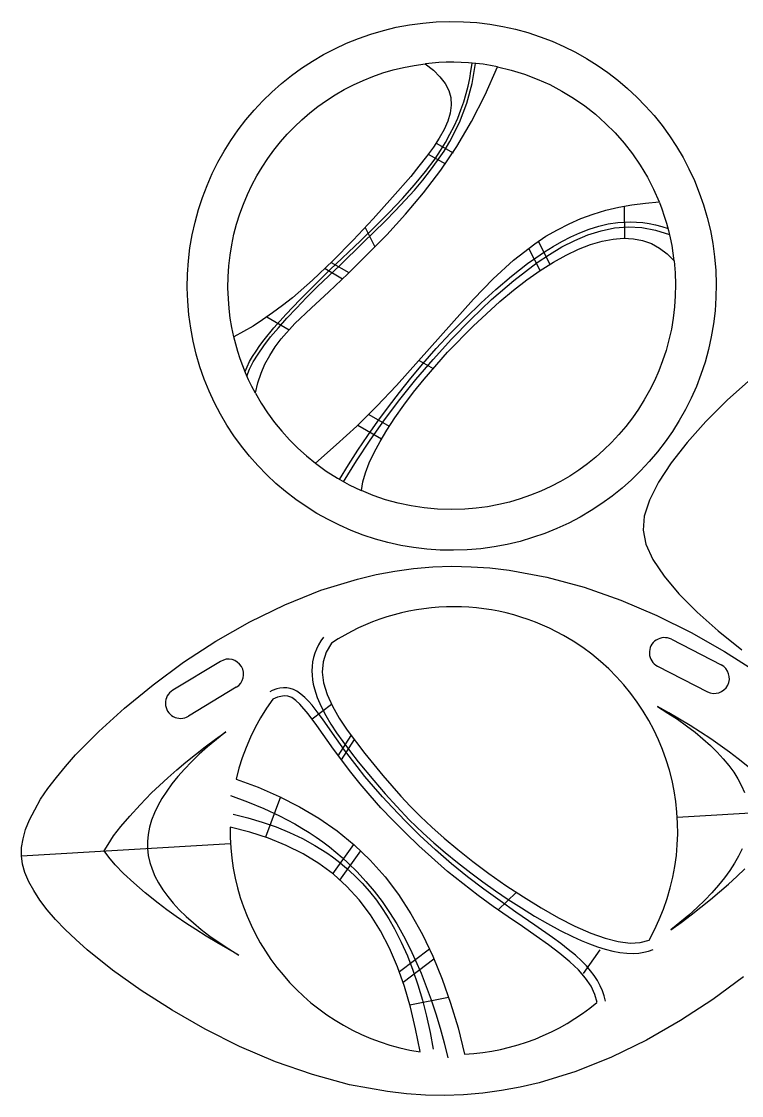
# Model space of a CAD drawing. Extents: x 110 to 293, y 152 to 258.
# Drawn here: x 110 to 181.1, y 152.4 to 258.5 of the extents above; entities that cross this region are included whole.
import ezdxf

# ---------------------------------------------------------------- set-up
doc = ezdxf.new("R2010")
doc.units = 0
doc.layers.get('0').update_dxf_attribs({"linetype": 'CONTINUOUS'})
doc.layers.add('LAYER_0', color=7, linetype='CONTINUOUS')
doc.layers.add('LAYER_1', color=7, linetype='CONTINUOUS')

msp = doc.modelspace()

# ---------------------------------------------------------------- linework, layer by layer
at = {"linetype": 'CONTINUOUS'}
for p, q in [((174.21344, 197.44799), (179.13134, 194.92437)), ((129.70358, 195.26986), (124.97353, 192.40961)), ((172.84958, 194.79017), (177.76748, 192.26655)), ((131.24937, 192.71355), (126.51931, 189.85331))]:
    msp.add_line(p, q, dxfattribs=at)
for centre, start, end in [((173.53151, 196.11908), 62.8353536, 242.8353536), ((173.53151, 196.11908), 62.8353536, 242.8353536), ((130.47647, 193.9917), 301.161171, 121.161171), ((130.47647, 193.9917), 301.161171, 121.161171), ((178.44941, 193.59546), 242.8353536, 62.8353536), ((178.44941, 193.59546), 242.8353536, 62.8353536), ((125.74642, 191.13146), 121.161171, 301.161171), ((125.74642, 191.13146), 121.161171, 301.161171)]:
    msp.add_arc(centre, 1.49366, start, end, dxfattribs=at)
at = {"layer": 'LAYER_0', "color": 1}
for points in [[(132.11676, 223.89395), (132.32129, 224.37344), (132.57048, 224.86891), (132.86375, 225.3811), (133.20056, 225.91078), (133.58031, 226.45868), (134.00244, 227.02557), (134.97159, 228.21933), (136.17352, 229.5657), (137.52652, 230.98172), (138.9938, 232.4505), (140.53864, 233.95526), (143.51006, 236.81186), (144.95822, 238.2191), (146.33501, 239.5928), (147.65346, 240.97815), (148.85258, 242.32507), (149.9281, 243.63542), (150.87569, 244.91104), (151.41559, 245.72052), (151.90759, 246.52486), (152.35367, 247.32597), (152.7558, 248.12584), (153.11598, 248.92639), (153.43619, 249.72958), (153.71838, 250.53735), (153.96457, 251.35168), (154.14377, 252.08704), (154.29752, 252.82718), (154.42598, 253.57004), (154.52922, 254.31354)], [(132.30006, 223.43515), (132.57294, 224.12183), (132.93362, 224.836), (133.40311, 225.60123), (133.98009, 226.43983), (134.6449, 227.30594), (135.4185, 228.22308), (136.25766, 229.16644), (137.18333, 230.15956), (138.19553, 231.20245), (139.25227, 232.24796), (141.49557, 234.41364), (143.75983, 236.60287), (145.93759, 238.74236), (146.97206, 239.78656), (147.94099, 240.80457), (148.84308, 241.81866), (149.67963, 242.80658), (150.42834, 243.767), (151.13251, 244.72484), (151.77112, 245.65646), (152.34158, 246.60645), (153.282, 248.49475), (154.02058, 250.39359), (154.55472, 252.34755), (154.86346, 254.33307)], [(157.03125, 253.99539), (156.34529, 254.12405), (155.63319, 254.23483), (154.9156, 254.32326), (154.19226, 254.38882), (153.46297, 254.431), (152.72748, 254.44923), (151.98555, 254.44296), (151.23695, 254.41171), (149.92845, 254.29135)], [(150.98636, 246.46016), (152.65181, 245.50671)], [(150.20088, 245.36343), (151.9109, 244.4126)], [(169.54926, 240.23441), (169.57825, 237.06137)], [(173.02884, 240.59793), (173.27672, 239.95157), (173.51746, 239.25211), (173.73532, 238.54085), (173.92998, 237.81879), (174.1011, 237.08699), (174.24835, 236.34645), (174.37143, 235.59821), (174.47003, 234.84329)], [(141.43674, 213.23769), (142.33192, 214.69238), (143.26123, 216.13727), (144.22668, 217.57327), (145.23033, 219.00131), (146.27423, 220.42224), (147.3604, 221.83701), (148.49089, 223.24652), (149.66776, 224.65164), (151.0013, 226.16711), (152.40021, 227.67593), (153.8709, 229.17636), (155.41971, 230.66669), (156.884, 232.00116), (158.41513, 233.30389), (159.2056, 233.93484), (160.0126, 234.54764), (160.83604, 235.13885), (161.67589, 235.70511), (162.53201, 236.24142), (163.40393, 236.74094), (164.29094, 237.19733), (165.19237, 237.60425), (166.10751, 237.95537), (167.03575, 238.24438), (167.97636, 238.46497), (168.92868, 238.61076), (169.53964, 238.66214), (170.15582, 238.67796), (170.7762, 238.65785), (171.39972, 238.6015), (172.02542, 238.50861), (172.65219, 238.37883), (173.27905, 238.21185), (173.90497, 238.00737)], [(141.85213, 213.01605), (143.11894, 215.05756), (144.47488, 217.10426), (145.90028, 219.11034), (147.39252, 221.1203), (148.99747, 223.11452), (150.69284, 225.09164), (152.49962, 227.07529), (154.41911, 229.04318), (156.45131, 230.99527), (158.64337, 232.88965), (160.97696, 234.65817), (162.18173, 235.4664), (163.41269, 236.20908), (164.69472, 236.84296), (165.98196, 237.3877), (167.27701, 237.79878), (168.60217, 238.07745), (169.96002, 238.1792), (171.30472, 238.12366), (172.66113, 237.86758), (174.02797, 237.43326)], [(143.98451, 238.11395), (144.94582, 236.2027)], [(161.07733, 236.76563), (162.21675, 234.48471)], [(160.11115, 236.08315), (161.24796, 233.84677)], [(140.63194, 234.65378), (142.36687, 233.6597)], [(140.04063, 234.06027), (141.75327, 233.06488)], [(134.2603, 229.29559), (136.45908, 228.01563)], [(149.31271, 224.9886), (150.6781, 224.19647)], [(144.32642, 219.64432), (146.33911, 218.48761)], [(143.24736, 218.59752), (145.60602, 217.25983)], [(139.06244, 214.84276), (140.12598, 214.06305), (141.24017, 213.34915), (142.4006, 212.70505), (143.59273, 212.13943)], [(139.85916, 197.65698), (139.5952, 197.2803), (139.36435, 196.88852), (139.1673, 196.48352), (139.00468, 196.06715), (138.87724, 195.64133), (138.78558, 195.20792), (138.73044, 194.76877), (138.71245, 194.32576), (138.72906, 193.88899), (138.77701, 193.45082), (138.85455, 193.01157), (138.95996, 192.57155), (139.09148, 192.1311), (139.24731, 191.69052), (139.625, 190.8103), (140.07901, 189.93352), (140.59526, 189.06271), (141.15974, 188.2005), (141.75845, 187.34943), (142.51593, 186.33734), (143.28607, 185.35951), (144.82262, 183.50423), (145.93878, 182.20081), (147.08923, 180.92032), (148.3284, 179.62822), (149.71069, 178.29004), (150.74995, 177.35799), (151.88124, 176.39359), (153.10222, 175.40088), (154.41052, 174.38394), (155.60469, 173.49579), (156.84406, 172.61395), (158.1149, 171.74966), (159.40344, 170.91417), (160.69594, 170.11874), (161.97861, 169.37465), (163.23772, 168.69308), (164.4595, 168.0853), (165.30762, 167.70456), (166.12823, 167.36856), (166.92145, 167.0797), (167.68744, 166.84035), (168.4263, 166.65283), (169.13812, 166.51956), (169.82306, 166.44289), (170.48123, 166.42514), (170.99072, 166.45914), (171.48099, 166.53389), (171.95212, 166.64948), (172.4041, 166.80585)], [(167.69443, 161.70132), (167.57837, 162.22066), (167.40952, 162.73267), (167.18924, 163.23752), (166.91879, 163.73523), (166.59952, 164.22589), (166.2327, 164.70958), (165.81964, 165.1864), (165.36165, 165.65637), (164.73216, 166.24051), (164.03928, 166.8241), (163.2886, 167.4106), (162.48566, 168.00345), (160.7453, 169.2222), (158.86267, 170.5081), (157.29803, 171.60681), (155.69832, 172.76846), (154.09073, 173.99251), (152.50258, 175.27852), (150.91069, 176.66452), (149.39067, 178.07571), (147.95889, 179.48367), (146.63165, 180.86003), (145.68082, 181.90485), (144.79274, 182.9156), (143.96048, 183.90448), (143.17697, 184.88364), (141.94737, 186.5081), (140.74826, 188.18468), (139.75546, 189.58267), (139.2493, 190.26959), (138.73219, 190.92857), (138.38431, 191.33374), (138.02147, 191.70866), (137.63597, 192.04037), (137.22021, 192.3158), (136.89871, 192.47342), (136.56746, 192.58224), (136.23891, 192.64514), (135.92545, 192.66489), (135.56744, 192.62161), (135.26157, 192.54782), (134.80212, 192.37564), (134.56226, 192.27219)], [(138.7435, 189.5878), (140.64838, 191.04059)], [(141.32675, 185.93805), (142.59616, 187.935)], [(142.88698, 187.54956), (141.61758, 185.55261)], [(130.69081, 182.00739), (132.36363, 181.40587), (133.97722, 180.74245), (135.52957, 180.01518), (137.01868, 179.22214), (137.73891, 178.80032), (138.44258, 178.36131), (139.12947, 177.90491), (139.7993, 177.43083), (140.45184, 176.93884), (141.08684, 176.42871), (141.70407, 175.90018), (142.30324, 175.353), (143.19754, 174.46933), (144.0529, 173.53885), (144.86966, 172.56102), (145.64807, 171.5354), (146.38841, 170.4614), (147.09102, 169.33858), (147.75616, 168.16641), (148.38414, 166.94437), (148.95847, 165.72569), (149.50191, 164.4662), (150.01468, 163.16664), (150.49698, 161.82784), (150.94905, 160.45059), (151.37109, 159.03571), (151.76334, 157.58394), (152.12598, 156.09616)], [(135.61612, 181.89288), (134.12842, 177.89337)], [(194.31265, 180.9868), (174.79425, 179.84579)], [(130.9313, 180.18814), (132.39661, 179.82065), (133.81723, 179.39757), (135.1915, 178.91628), (136.5177, 178.37399), (137.79419, 177.76802), (139.01926, 177.09563), (140.19127, 176.35414), (140.75684, 175.95659), (141.30853, 175.54077), (142.14095, 174.85497), (142.93436, 174.1239), (143.68896, 173.34866), (144.40495, 172.53027), (145.08252, 171.6698), (145.72189, 170.76836), (146.32324, 169.82693), (146.88678, 168.84665), (147.54494, 167.54279), (148.14735, 166.18433), (148.69577, 164.77243), (149.19197, 163.30818), (149.6377, 161.7928), (150.03476, 160.22742), (150.38487, 158.61317), (150.68982, 156.95123)], [(110.0448, 176.0607), (130.67726, 177.26682)], [(140.77858, 174.28015), (142.84389, 177.19554)], [(141.4848, 173.67307), (143.55141, 176.56619)], [(157.10651, 170.71844), (158.88303, 172.45438)], [(147.35577, 164.64848), (150.33302, 166.87941)], [(167.15515, 166.77798), (165.50198, 164.44434)], [(147.73024, 163.59723), (150.77043, 165.89891)], [(148.39784, 161.35579), (152.22253, 162.09358)]]:
    msp.add_lwpolyline(points, dxfattribs=at)
at = {"layer": 'LAYER_1', "color": 0}
for points in [[(126.45733, 230.82927), (126.41285, 232.17244), (126.43618, 233.50192), (126.52576, 234.81601), (126.68005, 236.11298), (126.89751, 237.39105), (127.17658, 238.64853), (127.51573, 239.88365), (127.91341, 241.09473), (128.36809, 242.27995), (128.8782, 243.43764), (129.44221, 244.56602), (130.05859, 245.66341), (130.72577, 246.72801), (131.44221, 247.75812), (132.20639, 248.752), (133.01674, 249.70792), (133.87172, 250.62411), (134.76981, 251.4989), (135.70941, 252.33049), (136.68903, 253.11717), (137.70711, 253.85721), (138.7621, 254.54886), (139.85246, 255.1904), (140.97665, 255.78006), (142.13312, 256.31613), (143.32031, 256.79691), (144.53671, 257.22058), (145.78075, 257.58548), (147.05089, 257.88983), (148.3456, 258.13193), (149.66331, 258.31), (151.0025, 258.42233), (152.34566, 258.4668), (153.67514, 258.44348), (154.98923, 258.35391), (156.28619, 258.19962), (157.56427, 257.98215), (158.82175, 257.70309), (160.05688, 257.36392), (161.26793, 256.96625), (162.45317, 256.5116), (163.61086, 256.00146), (164.73924, 255.43744), (165.83661, 254.82108), (166.90121, 254.1539), (167.93134, 253.43744), (168.92522, 252.67326), (169.88113, 251.86292), (170.79733, 251.00793), (171.67212, 250.10986), (172.50371, 249.17026), (173.29037, 248.19064), (174.03043, 247.17255), (174.72208, 246.11755), (175.3636, 245.02719), (175.95328, 243.90302), (176.48935, 242.74655), (176.97011, 241.55934), (177.3938, 240.34296), (177.7587, 239.09891), (178.06306, 237.82877), (178.30513, 236.53406), (178.48322, 235.21635), (178.59555, 233.87715), (178.64001, 232.534), (178.61668, 231.2045), (178.52713, 229.89041), (178.37282, 228.59348), (178.15536, 227.31537), (177.87628, 226.05791), (177.53714, 224.82278), (177.13945, 223.61172), (176.68478, 222.42648), (176.17468, 221.2688), (175.61066, 220.14041), (174.99429, 219.04303), (174.32712, 217.97842), (173.61066, 216.94832), (172.84648, 215.95444), (172.03613, 214.99852), (171.18115, 214.08231), (170.28308, 213.20755), (169.34344, 212.37595), (168.36385, 211.58925), (167.34576, 210.84923), (166.29079, 210.15758), (165.20041, 209.51605), (164.07623, 208.92636), (162.91977, 208.39029), (161.73256, 207.90955), (160.51617, 207.48586), (159.27213, 207.12094), (158.00198, 206.8166), (156.70729, 206.57451), (155.38957, 206.39642), (154.05038, 206.28412), (152.70723, 206.23962), (151.37775, 206.26297), (150.06364, 206.35254), (148.76669, 206.50682), (147.4886, 206.7243), (146.23114, 207.00336), (144.996, 207.3425), (143.78494, 207.74017), (142.59972, 208.19485), (141.44203, 208.70499), (140.31363, 209.26898), (139.21626, 209.88535), (138.15166, 210.55254), (137.12155, 211.269), (136.12766, 212.03317), (135.17174, 212.84351), (134.25554, 213.69849), (133.38077, 214.59656), (132.54916, 215.53619), (131.76248, 216.51581), (131.02246, 217.53387), (130.33081, 218.58887), (129.68927, 219.67923), (129.09959, 220.80342), (128.56352, 221.95988), (128.08276, 223.14709), (127.65907, 224.36348), (127.29417, 225.60753), (126.98982, 226.87767), (126.74773, 228.17236), (126.56966, 229.49008), (126.45733, 230.82927)], [(118.22204, 176.53873), (118.5863, 177.19162), (119.14133, 178.02335), (119.85973, 178.95822), (120.73363, 179.99445), (121.74985, 181.10603), (122.89522, 182.26712), (123.67957, 183.01996), (124.50809, 183.77901), (125.3773, 184.5415), (126.28368, 185.3046), (127.22369, 186.06548), (128.19389, 186.82129), (129.19075, 187.56924), (130.21077, 188.30649), (129.29305, 187.55977), (128.41859, 186.83792), (127.59, 186.09641), (126.82826, 185.3588), (126.13335, 184.62509), (125.483, 183.89398), (124.89951, 183.16681), (124.38285, 182.44351), (123.91077, 181.72284), (123.50551, 181.00607), (123.16711, 180.2932), (122.89555, 179.58424), (122.69084, 178.87921), (122.55296, 178.17807), (122.48195, 177.48083), (122.47775, 176.78751), (122.5627, 176.0994), (122.71448, 175.41518), (122.93311, 174.73488), (123.21857, 174.0585), (123.57089, 173.38602), (123.99004, 172.71742), (124.47606, 172.05276), (125.0289, 171.392), (125.62631, 170.73386), (126.29056, 170.07959), (127.02167, 169.42926), (127.79733, 168.78151), (128.63983, 168.13768), (129.54918, 167.49776), (130.50179, 166.88274), (131.50026, 166.24802), (130.40128, 166.86139), (129.32407, 167.4881), (128.27242, 168.1257), (127.25014, 168.77188), (126.26102, 169.42418), (125.3089, 170.0802), (124.39757, 170.73755), (123.53085, 171.39386), (122.25799, 172.41357), (121.11918, 173.3992), (120.13049, 174.32652), (119.30804, 175.17133), (118.6599, 175.93272), (118.22204, 176.53873)]]:
    msp.add_lwpolyline(points, close=True, dxfattribs=at)
for points in [[(149.90622, 254.28931), (149.90268, 254.28899), (150.72159, 253.66614), (151.36357, 253.01059), (151.87184, 252.34721), (152.22546, 251.65244), (152.42313, 250.94856), (152.46741, 250.19101), (152.37799, 249.42563), (152.13393, 248.62885), (151.77975, 247.80327), (151.2932, 246.9476), (150.71883, 246.06444), (150.03564, 245.13022), (149.28693, 244.1698), (148.47397, 243.16089), (146.69337, 241.11169), (144.78299, 238.98787), (142.80579, 236.86011), (140.80107, 234.82019), (138.78854, 232.91394), (136.78789, 231.18723), (135.80463, 230.41434), (134.84105, 229.68727), (133.85258, 229.00348), (132.90475, 228.38913), (131.95305, 227.84164), (131.00002, 227.31642), (130.81268, 228.23227), (130.66025, 229.16061), (130.54469, 230.1037), (130.46796, 231.06374), (130.4306, 232.15961), (130.4465, 233.2446), (130.51445, 234.3175), (130.63332, 235.37695), (130.80191, 236.42163), (131.0191, 237.45029), (131.28369, 238.46161), (131.59454, 239.45424), (131.95047, 240.42691), (132.35031, 241.37833), (132.79292, 242.30719), (133.27711, 243.21214), (133.80176, 244.09192), (134.36563, 244.94524), (134.96762, 245.77075), (135.60655, 246.56717), (136.28125, 247.33321), (136.99055, 248.06754), (137.73331, 248.76886), (138.50833, 249.43585), (139.31447, 250.06726), (140.15057, 250.66171), (141.01544, 251.21799), (141.90794, 251.73471), (142.8269, 252.21059), (143.77116, 252.64435), (144.73955, 253.03467), (145.7309, 253.38025), (146.74405, 253.67975), (147.77783, 253.93193), (148.8311, 254.13544), (149.90268, 254.28899)], [(133.14174, 221.78638), (133.39027, 222.76109), (133.71436, 223.71906), (134.08559, 224.63504), (134.54987, 225.48943), (135.08229, 226.32541), (135.68417, 227.12074), (137.04909, 228.63141), (138.63683, 230.15511), (140.39761, 231.77835), (142.26196, 233.54178), (144.18536, 235.44281), (146.10486, 237.41068), (147.97588, 239.44281), (149.75256, 241.55884), (151.45589, 243.78236), (153.04129, 246.11078), (154.48389, 248.58737), (155.82825, 251.21469), (157.05164, 253.99045), (158.3912, 253.66885), (159.69913, 253.26552), (160.97276, 252.78412), (162.20905, 252.22734), (163.40491, 251.59784), (164.55728, 250.89832), (165.66309, 250.13142), (166.71927, 249.29984), (167.72273, 248.40619), (168.67044, 247.4532), (169.5593, 246.44351), (170.38622, 245.37979), (171.14819, 244.26474), (171.84207, 243.101), (172.46484, 241.89124), (173.01338, 240.63815)], [(133.13565, 221.76248), (133.71556, 220.76431), (134.34576, 219.80183), (135.02414, 218.87624), (135.7485, 217.98868), (136.51666, 217.14038), (137.32649, 216.33252), (138.17581, 215.56625), (139.06244, 214.84277), (141.12604, 216.64021), (143.14116, 218.50189), (145.1275, 220.47368), (147.08765, 222.511), (154.65968, 231.04704), (156.62242, 233.03979), (158.61526, 234.90018), (160.73386, 236.52197), (161.83112, 237.25684), (162.95587, 237.9039), (164.10683, 238.4854), (165.28397, 239.00136), (166.48729, 239.45178), (167.73911, 239.83795), (169.01839, 240.13632), (170.32387, 240.36914), (171.65552, 240.53641), (173.01338, 240.63815), (173.02081, 240.61877)], [(143.60475, 212.14565), (143.75386, 212.99307), (144.01369, 213.90256), (144.38232, 214.86311), (144.85846, 215.89703), (145.44341, 216.98203), (146.11487, 218.11679), (146.89383, 219.32492), (147.7829, 220.56183), (148.73618, 221.84723), (149.8009, 223.13913), (152.10464, 225.80017), (154.63643, 228.38515), (157.28873, 230.82065), (158.61026, 231.92635), (159.937, 232.94293), (161.26894, 233.87036), (162.56284, 234.68381), (163.81868, 235.38322), (165.05875, 235.96994), (166.23849, 236.44135), (167.38148, 236.77643), (168.46545, 236.97397), (169.48911, 237.05615), (170.47598, 237.00206), (171.38026, 236.83134), (172.24779, 236.52434), (173.05629, 236.07973), (173.80446, 235.51984), (174.49359, 234.82231), (174.5849, 233.6427), (174.62259, 232.50543), (174.60298, 231.37982), (174.52734, 230.26733), (174.39694, 229.16943), (174.21317, 228.0876), (173.97723, 227.02325), (173.69049, 225.97791), (173.35425, 224.953), (172.96979, 223.95003), (172.53842, 222.9704), (172.06146, 222.01561), (171.54018, 221.08713), (170.97591, 220.1864), (170.3699, 219.31488), (169.72354, 218.47409), (169.03806, 217.66544), (168.31477, 216.89041), (167.55502, 216.15047), (166.76007, 215.44705), (165.93121, 214.78168), (165.06979, 214.15576), (164.17709, 213.57079), (163.25439, 213.0282), (162.30304, 212.52951), (161.3243, 212.07611), (160.31947, 211.66956), (159.28989, 211.31122), (158.23683, 211.00262), (157.16159, 210.74521), (156.06551, 210.54044), (154.94984, 210.3898), (153.81593, 210.29474), (152.46146, 210.25607), (151.12378, 210.29803), (149.80557, 210.41872), (148.50961, 210.61613), (147.23862, 210.88837), (145.99533, 211.23349), (144.78249, 211.64957), (143.60281, 212.13466)], [(182.08026, 223.17044), (179.74263, 221.08868), (177.63173, 218.95313), (175.7856, 216.87773), (174.20424, 214.86255), (172.95187, 212.95602), (172.04822, 211.20404), (171.53778, 209.60919), (171.41803, 208.21603), (171.69931, 206.84631), (172.39207, 205.32179), (173.49371, 203.68701), (174.95969, 201.93941), (176.76509, 200.12222), (178.84045, 198.27609), (181.18582, 196.40103)], [(181.32591, 164.10794), (178.30409, 161.87439), (175.11719, 159.7877), (171.76387, 157.87015), (168.30711, 156.19249), (164.7692, 154.75603), (161.14487, 153.64984), (159.29279, 153.20622), (157.45647, 152.87529), (155.59396, 152.60992), (153.70265, 152.45462), (151.80614, 152.38849), (149.9254, 152.43504), (148.06302, 152.54976), (146.17186, 152.77455), (142.44334, 153.45091), (138.76213, 154.46536), (135.13342, 155.72882), (131.57954, 157.2426), (128.1712, 158.94373), (124.9097, 160.80997), (121.84484, 162.75476), (119.04474, 164.75974), (116.51202, 166.78035), (115.40228, 167.78865), (114.36066, 168.77855), (113.4082, 169.77365), (112.56975, 170.73073), (111.86498, 171.69562), (111.25194, 172.62115), (110.7529, 173.50864), (110.38756, 174.40393), (110.13753, 175.23889), (110.0448, 176.0607), (110.04114, 176.88771), (110.19218, 177.74612), (110.45071, 178.6779), (110.84295, 179.61748), (111.34398, 180.60812), (111.93151, 181.64856), (112.65274, 182.69681), (113.48277, 183.79614), (114.40195, 184.90065), (115.38664, 186.03139), (117.66668, 188.33334), (120.2141, 190.65094), (123.03148, 192.93958), (126.05331, 195.17311), (129.24022, 197.25981), (132.59354, 199.17735), (136.05029, 200.85503), (139.58824, 202.2915), (143.21254, 203.39766), (145.06464, 203.84129), (146.90097, 204.17221), (148.76346, 204.43759), (150.65477, 204.59286), (152.55128, 204.65903), (154.43204, 204.61246), (156.29439, 204.49777), (158.18556, 204.27295), (161.91408, 203.59662), (165.59528, 202.58215), (169.22397, 201.31868), (172.77786, 199.80492), (176.1862, 198.10376), (179.44769, 196.23755), (182.51257, 194.29276)], [(140.65448, 197.05511), (140.12468, 196.17456), (139.82288, 195.21791), (139.72554, 194.20612), (139.87717, 193.14185), (140.21227, 191.99884), (140.74922, 190.84528), (141.42245, 189.65498), (142.20708, 188.47119), (143.95201, 186.15858), (145.73369, 183.98228), (147.50624, 181.96196), (148.43642, 180.96553), (149.43475, 179.95074), (150.5471, 178.89789), (151.77345, 177.80699), (153.13611, 176.67935), (154.61279, 175.51366), (156.20345, 174.30992), (157.88194, 173.13365), (159.6024, 172.00458), (161.34251, 170.92136), (163.05388, 169.94824), (164.69055, 169.1049), (166.25125, 168.41364), (167.66653, 167.91507), (168.96002, 167.58824), (170.13168, 167.43317), (171.13434, 167.49179), (172.01385, 167.74442), (172.54541, 168.74934), (173.02029, 169.7691), (173.43909, 170.80174), (173.80231, 171.8454), (174.11041, 172.89816), (174.36403, 173.95815), (174.56361, 175.02344), (174.70972, 176.09216), (174.80289, 177.1624), (174.84363, 178.23227), (174.83249, 179.29987), (174.77002, 180.3633), (174.65665, 181.42065), (174.49301, 182.47005), (174.27957, 183.50958), (174.01691, 184.53735), (173.70552, 185.55147), (173.34595, 186.55005), (172.93869, 187.53116), (172.48433, 188.49294), (171.98334, 189.43346), (171.43628, 190.35083), (170.84366, 191.24319), (170.20602, 192.10858), (169.5239, 192.94516), (168.79782, 193.75101), (168.02831, 194.52423), (167.21587, 195.26292), (166.36107, 195.96518), (165.46439, 196.62914), (164.52643, 197.25285), (163.54767, 197.83447), (162.87102, 198.19965), (162.18527, 198.53949), (161.49104, 198.85406), (160.78902, 199.14337), (160.07988, 199.40746), (159.36424, 199.6463), (158.64281, 199.85995), (157.91621, 200.04843), (157.18512, 200.21176), (156.45021, 200.34995), (155.71211, 200.46303), (154.97151, 200.55103), (154.2291, 200.61397), (153.48549, 200.65186), (152.74136, 200.66473), (151.99738, 200.65262), (151.2542, 200.61551), (150.51248, 200.55348), (149.7729, 200.46649), (149.0361, 200.35461), (148.30278, 200.21785), (147.57355, 200.05621), (146.84909, 199.86975), (146.13008, 199.65848), (145.41718, 199.42239), (144.711, 199.16153), (144.01228, 198.87592), (143.32166, 198.56558), (142.63977, 198.23053), (141.96729, 197.87082), (141.30487, 197.48643), (140.65318, 197.07741)], [(166.87521, 161.564), (166.6488, 162.37799), (166.28867, 163.18417), (165.75029, 163.97993), (165.05466, 164.78885), (164.203, 165.58864), (163.21509, 166.42519), (162.09221, 167.2762), (160.85658, 168.14296), (159.50565, 169.07008), (158.08527, 170.03786), (156.61774, 171.04758), (155.1227, 172.14513), (152.12221, 174.51848), (149.29214, 177.03593), (147.96494, 178.32214), (146.70589, 179.59), (145.53856, 180.81848), (144.48523, 182.00893), (143.47777, 183.17969), (142.56206, 184.3111), (140.86301, 186.60402), (139.2059, 188.94412), (138.35703, 190.07944), (137.51855, 191.0365), (137.11633, 191.41542), (136.72061, 191.68294), (136.33273, 191.81677), (135.97232, 191.86276), (135.33138, 191.73587), (134.85159, 191.52898), (134.23048, 190.62946), (133.65613, 189.70123), (133.12943, 188.74646), (132.65131, 187.76727), (132.22269, 186.76581), (131.84453, 185.74426), (131.5177, 184.70474), (131.24318, 183.64943), (133.4146, 182.83734), (135.50209, 181.93095), (137.50699, 180.9079), (139.4057, 179.78925), (141.20082, 178.53038), (142.89105, 177.15359), (144.47766, 175.63661), (145.93713, 174.00041), (147.26939, 172.24496), (148.49939, 170.32706), (149.62448, 168.29124), (150.66566, 166.16107), (151.58096, 163.8894), (152.41238, 161.52342), (153.15984, 159.06308), (153.80241, 156.48482), (154.69856, 156.54709), (155.58893, 156.64537), (156.47241, 156.77919), (157.34798, 156.94814), (158.21458, 157.15181), (159.07117, 157.3898), (159.91663, 157.66162), (160.74998, 157.9669), (161.57013, 158.30521), (162.37602, 158.67613), (163.16663, 159.07924), (163.94086, 159.5141), (164.69763, 159.9803), (165.43597, 160.4774), (166.15475, 161.00502), (166.85295, 161.5627)], [(182.09943, 184.63394), (180.82657, 185.65366), (179.95984, 186.30997), (179.04852, 186.96732), (178.09641, 187.62334), (177.1073, 188.27563), (176.08499, 188.9218), (175.03336, 189.55942), (173.95612, 190.18613), (172.85719, 190.7995), (172.85719, 190.7995), (173.85564, 190.16479), (174.80823, 189.54974), (175.71759, 188.90982), (176.5601, 188.26601), (177.33572, 187.61827), (178.06686, 186.96793), (178.73109, 186.31367), (179.32852, 185.6555), (179.88136, 184.99475), (180.36737, 184.33008), (180.78653, 183.6615), (181.13885, 182.98901), (181.42432, 182.31262)], [(149.40663, 156.71971), (148.96184, 158.97417), (148.45671, 161.11331), (147.86768, 163.15813), (147.17245, 165.10727), (146.39459, 166.93983), (145.48956, 168.65317), (144.50192, 170.24988), (143.38841, 171.70509), (142.17001, 173.0424), (140.84802, 174.2395), (139.39883, 175.31735), (137.84607, 176.25502), (136.18845, 177.07478), (134.42458, 177.79889), (132.57809, 178.4064), (130.64902, 178.89726), (130.65581, 177.86768), (130.70972, 176.84833), (130.80971, 175.84035), (130.95486, 174.84491), (131.14423, 173.86314), (131.37677, 172.89618), (131.65158, 171.94518), (131.96764, 171.01126), (132.32402, 170.0956), (132.7197, 169.1993), (133.15373, 168.32353), (133.62517, 167.46944), (134.13301, 166.63815), (134.67628, 165.83083), (135.25404, 165.04858), (135.86528, 164.29259), (136.50906, 163.56396), (137.18437, 162.86388), (137.89026, 162.19345), (138.62579, 161.55382), (139.38994, 160.94617), (140.18176, 160.37157), (141.00027, 159.83124), (141.84451, 159.32629), (142.71352, 158.85785), (143.60628, 158.42708), (144.52188, 158.03511), (145.45929, 157.68311), (146.41759, 157.37219), (147.39575, 157.10352), (148.39287, 156.87822), (149.40794, 156.69742)], [(181.19031, 176.75432), (180.8519, 176.04144), (180.44666, 175.32468), (179.97456, 174.604), (179.4579, 173.88072), (178.87442, 173.15352), (178.22406, 172.42242), (177.52917, 171.68872), (176.7674, 170.95111), (175.93881, 170.20959), (175.06436, 169.48776), (174.14668, 168.74103), (175.16666, 169.47827), (176.16351, 170.22623), (177.13373, 170.98203), (178.07376, 171.74292), (178.98013, 172.50601), (179.84932, 173.26849), (180.67786, 174.02756), (181.46219, 174.7804)]]:
    msp.add_lwpolyline(points, dxfattribs=at)
at = {"layer": 'LAYER_1', "color": 1}
msp.add_lwpolyline([(133.13622, 221.76474), (133.13565, 221.76248), (132.7903, 222.41821), (132.46758, 223.08548), (132.16779, 223.76405), (131.8912, 224.45366), (131.63808, 225.15408), (131.40869, 225.86508), (131.20335, 226.58636), (131.02231, 227.31772)], dxfattribs=at)

doc.saveas('drawing.dxf')
